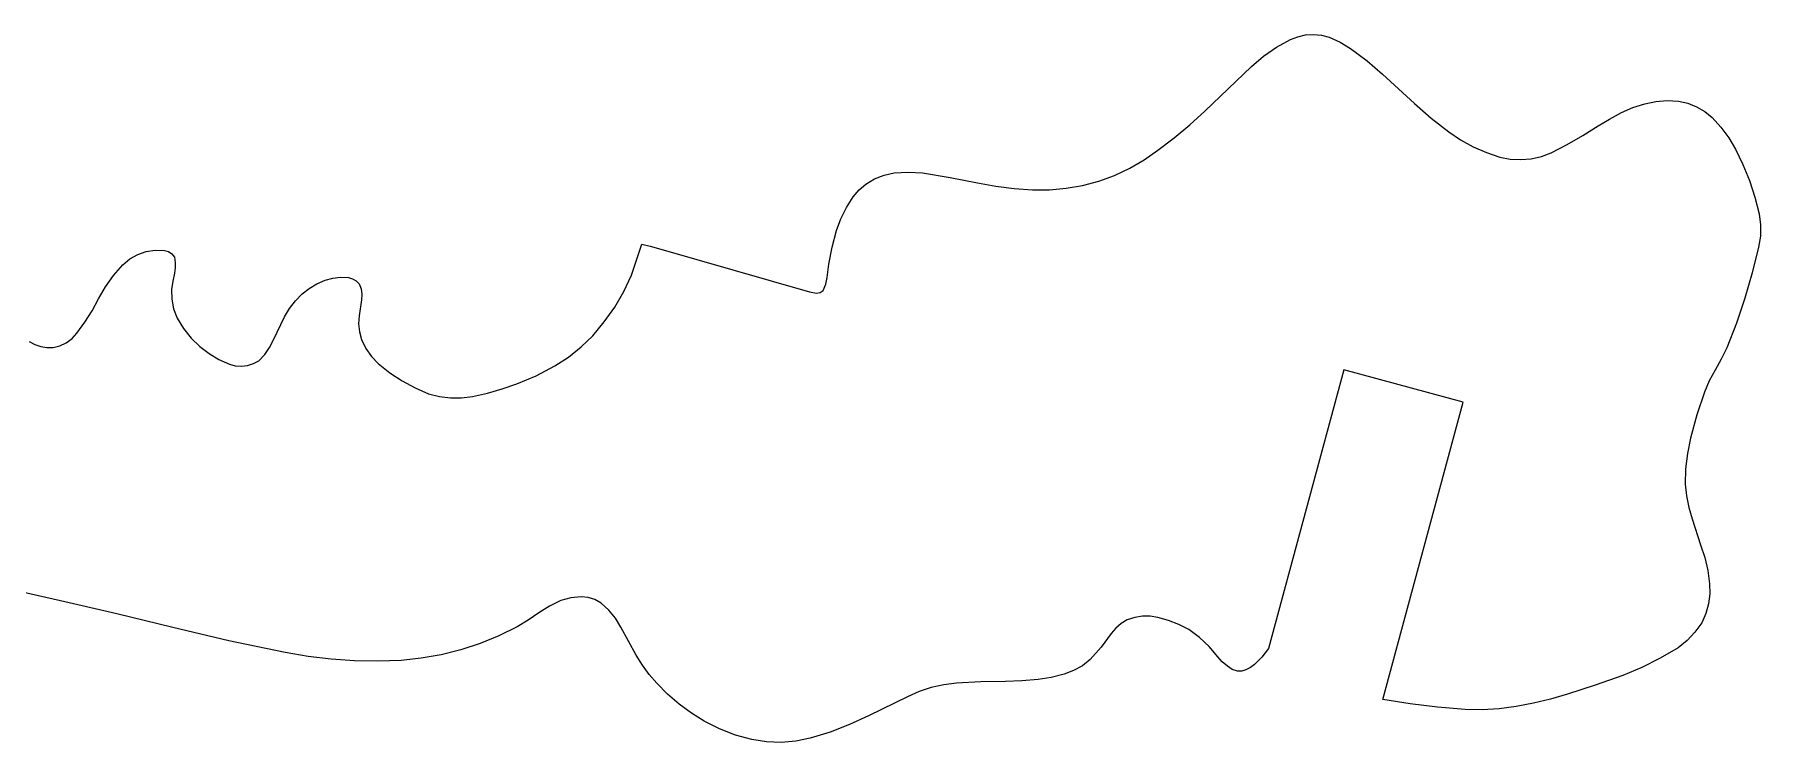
# Model space of a CAD drawing. Extents: x -40.2 to -8.1, y -2.1 to 47.3.
# Drawn here: x -18.87 to -11.32, y 43.62 to 46.72 of the extents above; entities that cross this region are included whole.
import ezdxf

# ---------------------------------------------------------------- set-up
doc = ezdxf.new("R2010")
doc.units = 0

msp = doc.modelspace()

# ---------------------------------------------------------------- linework, layer by layer
at = {"layer": '5'}
for p, q in [((-13.376223, 46.692997), (-13.343716, 46.70562)), ((-13.343716, 46.70562), (-13.309644, 46.713053)), ((-13.309644, 46.713053), (-13.274833, 46.715117)), ((-13.274833, 46.715117), (-13.240122, 46.711762)), ((-13.240122, 46.711762), (-13.206351, 46.703069)), ((-13.49383, 46.620434), (-13.436986, 46.659891)), ((-13.436986, 46.659891), (-13.376223, 46.692997)), ((-13.206351, 46.703069), (-13.158222, 46.681621)), ((-13.158222, 46.681621), (-13.113053, 46.65449)), ((-13.113053, 46.65449), (-13.041018, 46.600485)), ((-13.750522, 46.380431), (-13.546096, 46.575085)), ((-13.546096, 46.575085), (-13.49383, 46.620434)), ((-13.041018, 46.600485), (-12.973107, 46.541378)), ((-12.973107, 46.541378), (-12.833161, 46.413304)), ((-12.833161, 46.413304), (-12.760321, 46.349558)), ((-11.878525, 46.396023), (-11.826207, 46.41239)), ((-11.826207, 46.41239), (-11.777912, 46.422506)), ((-11.777912, 46.422506), (-11.728719, 46.426336)), ((-11.728719, 46.426336), (-11.679441, 46.423818)), ((-11.679441, 46.423818), (-11.639159, 46.41443)), ((-11.639159, 46.41443), (-11.600714, 46.399174)), ((-13.815985, 46.320075), (-13.750522, 46.380431)), ((-12.760321, 46.349558), (-12.683813, 46.290262)), ((-12.030988, 46.315241), (-11.98046, 46.345644)), ((-11.98046, 46.345644), (-11.928597, 46.373709)), ((-11.928597, 46.373709), (-11.878525, 46.396023)), ((-11.600714, 46.399174), (-11.564956, 46.378387)), ((-11.564956, 46.378387), (-11.532675, 46.352529)), ((-11.532675, 46.352529), (-11.494176, 46.309895)), ((-13.954947, 46.208786), (-13.884175, 46.262819)), ((-13.884175, 46.262819), (-13.815985, 46.320075)), ((-12.683813, 46.290262), (-12.632041, 46.254589)), ((-12.632041, 46.254589), (-12.577111, 46.224003)), ((-12.165665, 46.233819), (-12.097352, 46.272918)), ((-12.097352, 46.272918), (-12.030988, 46.315241)), ((-11.494176, 46.309895), (-11.459987, 46.263733)), ((-11.459987, 46.263733), (-11.430431, 46.214476)), ((-14.015012, 46.166851), (-13.954947, 46.208786)), ((-12.577111, 46.224003), (-12.51952, 46.19878)), ((-12.51952, 46.19878), (-12.459791, 46.17915)), ((-12.459791, 46.17915), (-12.414786, 46.1707)), ((-12.323424, 46.172223), (-12.278725, 46.182169)), ((-12.278725, 46.182169), (-12.235769, 46.198033)), ((-12.235769, 46.198033), (-12.165665, 46.233819)), ((-11.430431, 46.214476), (-11.397882, 46.146413)), ((-15.152032, 46.100355), (-15.108404, 46.110064)), ((-15.108404, 46.110064), (-15.04652, 46.113961)), ((-15.04652, 46.113961), (-14.984614, 46.110416)), ((-14.984614, 46.110416), (-14.863845, 46.090428)), ((-14.14491, 46.099387), (-14.078493, 46.130293)), ((-14.078493, 46.130293), (-14.015012, 46.166851)), ((-12.414786, 46.1707), (-12.369053, 46.168377)), ((-12.369053, 46.168377), (-12.323424, 46.172223)), ((-11.397882, 46.146413), (-11.369715, 46.076424)), ((-15.287219, 46.005786), (-15.261535, 46.035409)), ((-15.261535, 46.035409), (-15.232194, 46.061414)), ((-15.232194, 46.061414), (-15.193629, 46.084007)), ((-15.193629, 46.084007), (-15.152032, 46.100355)), ((-14.863845, 46.090428), (-14.743756, 46.066696)), ((-14.743756, 46.066696), (-14.664094, 46.051958)), ((-14.664094, 46.051958), (-14.583721, 46.041799)), ((-14.583721, 46.041799), (-14.502897, 46.036253)), ((-14.502897, 46.036253), (-14.429642, 46.036297)), ((-14.429642, 46.036297), (-14.356667, 46.042704)), ((-14.356667, 46.042704), (-14.284525, 46.055427)), ((-14.284525, 46.055427), (-14.213761, 46.074369)), ((-14.213761, 46.074369), (-14.14491, 46.099387)), ((-11.369715, 46.076424), (-11.345637, 46.004534)), ((-15.340828, 45.909756), (-15.316497, 45.959152)), ((-15.316497, 45.959152), (-15.287219, 46.005786)), ((-11.345637, 46.004534), (-11.327428, 45.930939)), ((-15.359951, 45.85812), (-15.340828, 45.909756)), ((-11.327428, 45.930939), (-11.32107, 45.882522)), ((-11.32107, 45.882522), (-11.321699, 45.833693)), ((-15.379334, 45.784867), (-15.359951, 45.85812)), ((-11.321699, 45.833693), (-11.329305, 45.785455)), ((-18.480436, 45.708628), (-18.449866, 45.734024)), ((-18.449866, 45.734024), (-18.415237, 45.753525)), ((-18.415237, 45.753525), (-18.377671, 45.766499)), ((-18.377671, 45.766499), (-18.338387, 45.772523)), ((-18.338387, 45.772523), (-18.29866, 45.771404)), ((-18.29866, 45.771404), (-18.281028, 45.766387)), ((-18.281028, 45.766387), (-18.265804, 45.756172)), ((-18.265804, 45.756172), (-18.254477, 45.741758)), ((-18.254477, 45.741758), (-18.250811, 45.718321)), ((-16.25617, 45.662969), (-16.211546, 45.797795)), ((-16.211546, 45.797795), (-16.175024, 45.789764)), ((-16.175024, 45.789764), (-16.139185, 45.779089)), ((-16.139185, 45.779089), (-15.478724, 45.589611)), ((-15.393636, 45.710455), (-15.379334, 45.784867)), ((-11.329305, 45.785455), (-11.356916, 45.673105)), ((-18.555969, 45.611993), (-18.520491, 45.6621)), ((-18.520491, 45.6621), (-18.480436, 45.708628)), ((-18.254906, 45.671208), (-18.262211, 45.636167)), ((-18.250956, 45.694599), (-18.254906, 45.671208)), ((-18.250811, 45.718321), (-18.250956, 45.694599)), ((-17.595257, 45.64098), (-17.562091, 45.649982)), ((-17.562091, 45.649982), (-17.527935, 45.653776)), ((-17.527935, 45.653776), (-17.493602, 45.652272)), ((-17.493602, 45.652272), (-17.475631, 45.647458)), ((-16.290288, 45.591796), (-16.25617, 45.662969)), ((-15.406827, 45.623653), (-15.400989, 45.653137)), ((-15.400989, 45.653137), (-15.393636, 45.710455)), ((-11.356916, 45.673105), (-11.389282, 45.56203)), ((-18.58655, 45.558757), (-18.555969, 45.611993)), ((-18.262211, 45.636167), (-18.26671, 45.600657)), ((-18.26671, 45.600657), (-18.266492, 45.557587)), ((-17.72592, 45.550021), (-17.696912, 45.580689)), ((-17.696912, 45.580689), (-17.665561, 45.604867)), ((-17.665561, 45.604867), (-17.631508, 45.625064)), ((-17.631508, 45.625064), (-17.595257, 45.64098)), ((-17.475631, 45.647458), (-17.459519, 45.638155)), ((-17.459519, 45.638155), (-17.446364, 45.624999)), ((-17.446364, 45.624999), (-17.438702, 45.602471)), ((-17.438702, 45.602471), (-17.435603, 45.578879)), ((-17.435603, 45.578879), (-17.437186, 45.555137)), ((-16.330081, 45.523632), (-16.290288, 45.591796)), ((-15.478724, 45.589611), (-15.448447, 45.584487)), ((-15.448447, 45.584487), (-15.432091, 45.586902)), ((-15.432091, 45.586902), (-15.41817, 45.595819)), ((-15.41817, 45.595819), (-15.406827, 45.623653)), ((-18.64651, 45.456733), (-18.614857, 45.506762)), ((-18.614857, 45.506762), (-18.58655, 45.558757)), ((-18.266492, 45.557587), (-18.258473, 45.51527)), ((-18.258473, 45.51527), (-18.242918, 45.475107)), ((-17.77354, 45.480445), (-17.751557, 45.516483)), ((-17.751557, 45.516483), (-17.72592, 45.550021)), ((-17.437186, 45.555137), (-17.447153, 45.485275)), ((-16.375286, 45.458931), (-16.330081, 45.523632)), ((-11.389282, 45.56203), (-11.426343, 45.452433)), ((-18.681372, 45.408886), (-18.64651, 45.456733)), ((-18.242918, 45.475107), (-18.215387, 45.429321)), ((-18.215387, 45.429321), (-18.181887, 45.387702)), ((-17.822024, 45.3802), (-17.77354, 45.480445)), ((-17.447153, 45.485275), (-17.449397, 45.45009)), ((-17.449397, 45.45009), (-17.44601, 45.414997)), ((-16.425602, 45.39812), (-16.375286, 45.458931)), ((-11.426343, 45.452433), (-11.468032, 45.344512)), ((-18.889011, 45.373178), (-18.865072, 45.360117)), ((-18.865072, 45.360117), (-18.839326, 45.351126)), ((-18.839326, 45.351126), (-18.812461, 45.346442)), ((-18.785192, 45.346192), (-18.755246, 45.354206)), ((-18.755246, 45.354206), (-18.727323, 45.367671)), ((-18.727323, 45.367671), (-18.702406, 45.386114)), ((-18.702406, 45.386114), (-18.681372, 45.408886)), ((-18.181887, 45.387702), (-18.143039, 45.351025)), ((-18.143039, 45.351025), (-18.103227, 45.320304)), ((-17.83846, 45.34655), (-17.822024, 45.3802)), ((-17.44601, 45.414997), (-17.437079, 45.380891)), ((-17.437079, 45.380891), (-17.418354, 45.342233)), ((-16.532508, 45.304896), (-16.476964, 45.34911)), ((-16.476964, 45.34911), (-16.425602, 45.39812)), ((-18.812461, 45.346442), (-18.785192, 45.346192)), ((-18.103227, 45.320304), (-18.060186, 45.2943)), ((-18.060186, 45.2943), (-18.014471, 45.27335)), ((-18.014471, 45.27335), (-17.988513, 45.266424)), ((-17.935042, 45.267763), (-17.909463, 45.275978)), ((-17.909463, 45.275978), (-17.885903, 45.288888)), ((-17.885903, 45.288888), (-17.859926, 45.315864)), ((-17.859926, 45.315864), (-17.83846, 45.34655)), ((-17.418354, 45.342233), (-17.393601, 45.307128)), ((-17.393601, 45.307128), (-17.363476, 45.276507)), ((-17.363476, 45.276507), (-17.313191, 45.236261)), ((-16.591787, 45.265831), (-16.532508, 45.304896)), ((-11.492544, 45.295656), (-11.519458, 45.248081)), ((-11.468032, 45.344512), (-11.492544, 45.295656)), ((-17.988513, 45.266424), (-17.961714, 45.264539)), ((-17.961714, 45.264539), (-17.935042, 45.267763)), ((-17.313191, 45.236261), (-17.259532, 45.200639)), ((-17.259532, 45.200639), (-17.202922, 45.16992)), ((-16.757972, 45.187135), (-16.673222, 45.222983)), ((-16.673222, 45.222983), (-16.591787, 45.265831)), ((-13.143017, 45.248544), (-13.47189, 44.029828)), ((-12.620462, 45.10753), (-13.143017, 45.248544)), ((-11.544869, 45.200979), (-11.565627, 45.15165)), ((-11.519458, 45.248081), (-11.544869, 45.200979)), ((-17.202922, 45.16992), (-17.143809, 45.144348)), ((-17.143809, 45.144348), (-17.096461, 45.132677)), ((-17.096461, 45.132677), (-17.048043, 45.126859)), ((-17.048043, 45.126859), (-16.999278, 45.126982)), ((-16.999278, 45.126982), (-16.950891, 45.133042)), ((-16.950891, 45.133042), (-16.885586, 45.147376)), ((-16.885586, 45.147376), (-16.821209, 45.165427)), ((-16.821209, 45.165427), (-16.757972, 45.187135)), ((-11.565627, 45.15165), (-11.59935, 45.051786)), ((-12.971315, 43.807362), (-12.620462, 45.10753)), ((-11.59935, 45.051786), (-11.627291, 44.950152)), ((-11.627291, 44.950152), (-11.640608, 44.88372)), ((-11.640608, 44.88372), (-11.648144, 44.816386)), ((-11.648144, 44.816386), (-11.649845, 44.748654)), ((-11.649845, 44.748654), (-11.644385, 44.697354)), ((-11.644385, 44.697354), (-11.634498, 44.646722)), ((-11.634498, 44.646722), (-11.620256, 44.597138)), ((-11.620256, 44.597138), (-11.582573, 44.4835)), ((-18.752801, 44.238899), (-20.155307, 44.555678)), ((-11.582573, 44.4835), (-11.564893, 44.427812)), ((-11.564893, 44.427812), (-11.551814, 44.370867)), ((-11.551814, 44.370867), (-11.543424, 44.313045)), ((-11.543424, 44.313045), (-11.542674, 44.26899)), ((-18.50699, 44.182009), (-18.752801, 44.238899)), ((-16.614969, 44.216176), (-16.661119, 44.186203)), ((-16.565562, 44.240406), (-16.614969, 44.216176)), ((-16.522006, 44.251965), (-16.565562, 44.240406)), ((-16.477178, 44.256572), (-16.522006, 44.251965)), ((-16.446083, 44.253438), (-16.477178, 44.256572)), ((-16.416227, 44.244203), (-16.446083, 44.253438)), ((-16.388794, 44.229233), (-16.416227, 44.244203)), ((-16.355487, 44.198104), (-16.388794, 44.229233)), ((-11.548296, 44.225289), (-11.560171, 44.182859)), ((-11.542674, 44.26899), (-11.548296, 44.225289)), ((-18.261841, 44.122334), (-18.50699, 44.182009)), ((-16.707929, 44.15427), (-16.756675, 44.125379)), ((-16.661119, 44.186203), (-16.707929, 44.15427)), ((-16.326843, 44.162637), (-16.355487, 44.198104)), ((-16.303421, 44.123523), (-16.326843, 44.162637)), ((-14.115917, 44.139576), (-14.139461, 44.119289)), ((-14.089431, 44.155838), (-14.115917, 44.139576)), ((-14.05681, 44.166017), (-14.089431, 44.155838)), ((-14.02303, 44.171188), (-14.05681, 44.166017)), ((-13.988857, 44.171231), (-14.02303, 44.171188)), ((-13.955065, 44.166147), (-13.988857, 44.171231)), ((-13.908638, 44.152774), (-13.955065, 44.166147)), ((-13.863711, 44.135004), (-13.908638, 44.152774)), ((-11.578051, 44.142589), (-11.607372, 44.101735)), ((-11.560171, 44.182859), (-11.578051, 44.142589)), ((-18.017065, 44.064587), (-18.261841, 44.122334)), ((-17.770881, 44.013172), (-18.017065, 44.064587)), ((-16.836191, 44.086196), (-16.918253, 44.052674)), ((-16.756675, 44.125379), (-16.836191, 44.086196)), ((-16.236001, 44.000986), (-16.303421, 44.123523)), ((-14.159458, 44.095498), (-14.202616, 44.036855)), ((-14.139461, 44.119289), (-14.159458, 44.095498)), ((-13.820698, 44.113), (-13.863711, 44.135004)), ((-13.773566, 44.078818), (-13.820698, 44.113)), ((-13.730898, 44.039203), (-13.773566, 44.078818)), ((-11.642013, 44.065282), (-11.68132, 44.033917)), ((-11.607372, 44.101735), (-11.642013, 44.065282)), ((-17.670472, 43.995561), (-17.770881, 44.013172)), ((-17.569281, 43.983215), (-17.670472, 43.995561)), ((-17.088398, 44.003238), (-17.175647, 43.987566)), ((-17.002459, 44.024976), (-17.088398, 44.003238)), ((-16.918253, 44.052674), (-17.002459, 44.024976)), ((-16.208799, 43.958063), (-16.236001, 44.000986)), ((-14.202616, 44.036855), (-14.250896, 43.982352)), ((-13.693317, 43.994733), (-13.730898, 44.039203)), ((-13.673725, 43.972574), (-13.693317, 43.994733)), ((-13.50025, 43.993184), (-13.533151, 43.960555)), ((-13.47189, 44.029828), (-13.50025, 43.993184)), ((-11.68132, 44.033917), (-11.758925, 43.987609)), ((-17.467583, 43.976169), (-17.569281, 43.983215)), ((-17.365656, 43.974442), (-17.467583, 43.976169)), ((-17.263778, 43.978038), (-17.365656, 43.974442)), ((-17.175647, 43.987566), (-17.263778, 43.978038)), ((-16.178657, 43.91715), (-16.208799, 43.958063)), ((-16.145724, 43.878449), (-16.178657, 43.91715)), ((-14.364865, 43.917799), (-14.421404, 43.904274)), ((-14.323886, 43.933729), (-14.364865, 43.917799)), ((-14.285631, 43.955398), (-14.323886, 43.933729)), ((-14.250896, 43.982352), (-14.285631, 43.955398)), ((-13.6517, 43.952831), (-13.673725, 43.972574)), ((-13.630724, 43.939313), (-13.6517, 43.952831)), ((-13.606873, 43.931975), (-13.630724, 43.939313)), ((-13.588225, 43.931549), (-13.606873, 43.931975)), ((-13.570322, 43.936787), (-13.588225, 43.931549)), ((-13.550864, 43.947306), (-13.570322, 43.936787)), ((-13.533151, 43.960555), (-13.550864, 43.947306)), ((-11.839615, 43.946916), (-11.922985, 43.912041)), ((-11.758925, 43.987609), (-11.839615, 43.946916)), ((-16.098813, 43.831062), (-16.145724, 43.878449)), ((-14.99931, 43.84198), (-15.050541, 43.819435)), ((-14.946185, 43.859602), (-14.99931, 43.84198)), ((-14.891637, 43.872145), (-14.946185, 43.859602)), ((-14.83615, 43.879497), (-14.891637, 43.872145)), ((-14.729031, 43.88531), (-14.83615, 43.879497)), ((-14.62176, 43.886391), (-14.729031, 43.88531)), ((-14.550166, 43.888713), (-14.62176, 43.886391)), ((-14.478833, 43.895251), (-14.550166, 43.888713)), ((-14.421404, 43.904274), (-14.478833, 43.895251)), ((-12.043175, 43.869568), (-12.16465, 43.83092)), ((-11.922985, 43.912041), (-12.043175, 43.869568)), ((-16.048417, 43.7874), (-16.098813, 43.831062)), ((-15.994829, 43.74772), (-16.048417, 43.7874)), ((-15.050541, 43.819435), (-15.220484, 43.735879)), ((-12.852293, 43.788642), (-12.971315, 43.807362)), ((-12.971315, 43.807362), (-12.971315, 43.807362)), ((-12.732678, 43.77418), (-12.852293, 43.788642)), ((-12.612624, 43.763994), (-12.732678, 43.77418)), ((-12.537715, 43.762794), (-12.612624, 43.763994)), ((-12.462919, 43.76708), (-12.537715, 43.762794)), ((-12.388637, 43.77683), (-12.462919, 43.76708)), ((-12.313163, 43.791382), (-12.388637, 43.77683)), ((-12.238447, 43.809425), (-12.313163, 43.791382)), ((-12.16465, 43.83092), (-12.238447, 43.809425)), ((-15.938365, 43.712253), (-15.994829, 43.74772)), ((-15.871717, 43.678898), (-15.938365, 43.712253)), ((-15.303205, 43.697602), (-15.388305, 43.664953)), ((-15.220484, 43.735879), (-15.303205, 43.697602)), ((-15.802149, 43.652164), (-15.871717, 43.678898)), ((-15.730316, 43.632302), (-15.802149, 43.652164)), ((-15.6668, 43.622018), (-15.730316, 43.632302)), ((-15.602504, 43.619547), (-15.6668, 43.622018)), ((-15.538386, 43.624928), (-15.602504, 43.619547)), ((-15.4754, 43.638078), (-15.538386, 43.624928)), ((-15.388305, 43.664953), (-15.4754, 43.638078))]:
    msp.add_line(p, q, dxfattribs=at)

doc.saveas('drawing.dxf')
